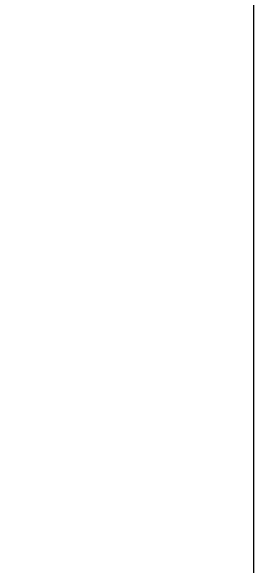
# Model space of a CAD drawing. Extents: x 185245 to 2166646, y -19957 to 815000.
# Drawn here: x 2050700 to 2052098, y 635966 to 639168 of the extents above; entities that cross this region are included whole.
import ezdxf

# ---------------------------------------------------------------- set-up
doc = ezdxf.new("R2010")
doc.units = 0
doc.header["$LTSCALE"] = 1000
doc.header["$MEASUREMENT"] = 0
doc.layers.add('PUB_TITLE', color=4, linetype='Continuous')

msp = doc.modelspace()

# ---------------------------------------------------------------- linework, layer by layer
at = {"layer": 'PUB_TITLE', "elevation": 1.991429599002004e-08}
msp.add_lwpolyline([(1962998.042825174, 597962.7420397846), (2052098.042825174, 597962.7420397846), (2052098.042825174, 660962.7420397846), (1962998.042825174, 660962.7420397846)], close=True, dxfattribs=at)

doc.saveas('drawing.dxf')
